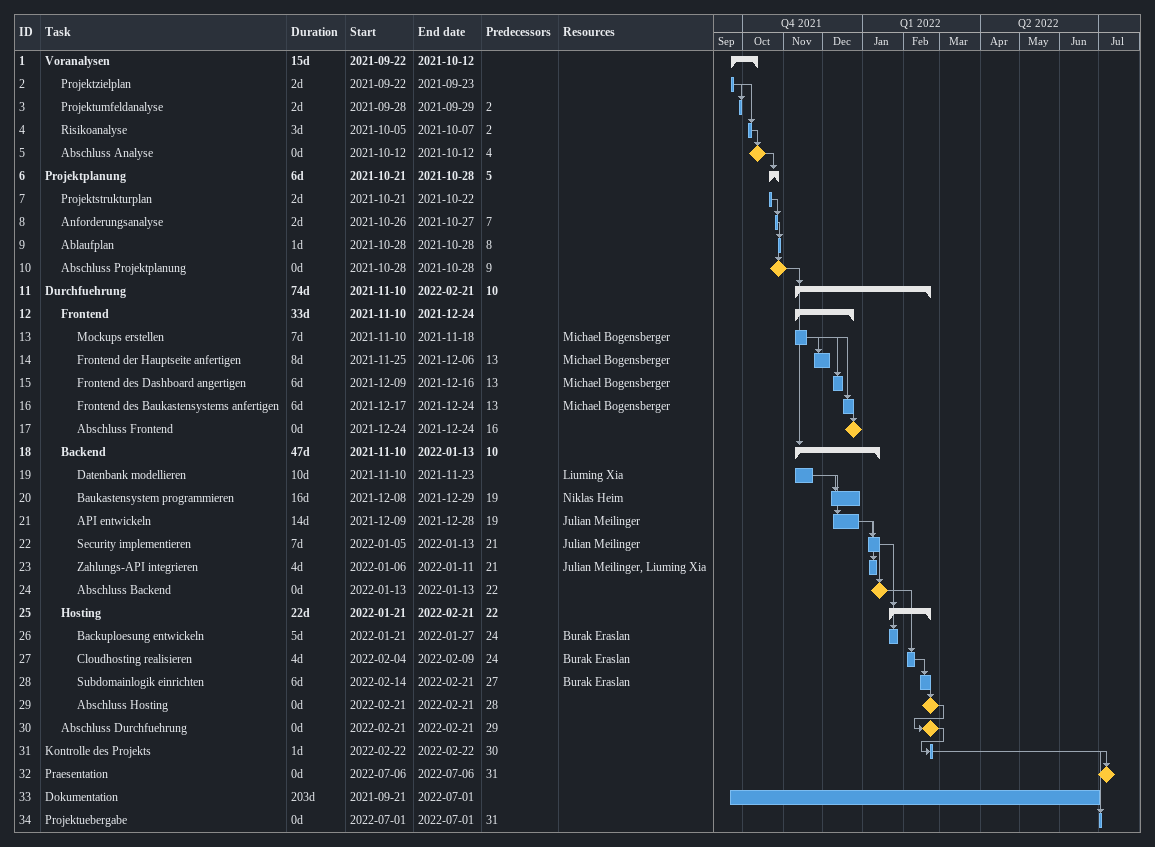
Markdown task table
| ID | Level | Task | Duration | Start | Finish | Predecessors | Resources |
|---|---|---|---|---|---|---|---|
| 1 | 1 | **Voranalysen** | 15d | 2021-09-22 | 2021-10-12 |  |  |
| 2 | 2 | Projektzielplan | 2d | 2021-09-22 | 2021-09-23 |  |  |
| 3 | 2 | Projektumfeldanalyse | 2d | 2021-09-28 | 2021-09-29 | 2 |  |
| 4 | 2 | Risikoanalyse | 3d | 2021-10-05 | 2021-10-07 | 2 |  |
| 5 | 2 | Abschluss Analyse | 0d | 2021-10-12 | 2021-10-12 | 4 |  |
| 6 | 1 | **Projektplanung** | 6d | 2021-10-21 | 2021-10-28 | 5 |  |
| 7 | 2 | Projektstrukturplan | 2d | 2021-10-21 | 2021-10-22 |  |  |
| 8 | 2 | Anforderungsanalyse | 2d | 2021-10-26 | 2021-10-27 | 7 |  |
| 9 | 2 | Ablaufplan | 1d | 2021-10-28 | 2021-10-28 | 8 |  |
| 10 | 2 | Abschluss Projektplanung | 0d | 2021-10-28 | 2021-10-28 | 9 |  |
| 11 | 1 | **Durchfuehrung** | 74d | 2021-11-10 | 2022-02-21 | 10 |  |
| 12 | 2 | **Frontend** | 33d | 2021-11-10 | 2021-12-24 |  |  |
| 13 | 3 | Mockups erstellen | 7d | 2021-11-10 | 2021-11-18 |  | Michael Bogensberger |
| 14 | 3 | Frontend der Hauptseite anfertigen | 8d | 2021-11-25 | 2021-12-06 | 13 | Michael Bogensberger |
| 15 | 3 | Frontend des Dashboard angertigen | 6d | 2021-12-09 | 2021-12-16 | 13 | Michael Bogensberger |
| 16 | 3 | Frontend des Baukastensystems anfertigen | 6d | 2021-12-17 | 2021-12-24 | 13 | Michael Bogensberger |
| 17 | 3 | Abschluss Frontend | 0d | 2021-12-24 | 2021-12-24 | 16 |  |
| 18 | 2 | **Backend** | 47d | 2021-11-10 | 2022-01-13 | 10 |  |
| 19 | 3 | Datenbank modellieren | 10d | 2021-11-10 | 2021-11-23 |  | Liuming Xia |
| 20 | 3 | Baukastensystem programmieren | 16d | 2021-12-08 | 2021-12-29 | 19 | Niklas Heim |
| 21 | 3 | API entwickeln | 14d | 2021-12-09 | 2021-12-28 | 19 | Julian Meilinger |
| 22 | 3 | Security implementieren | 7d | 2022-01-05 | 2022-01-13 | 21 | Julian Meilinger |
| 23 | 3 | Zahlungs-API integrieren | 4d | 2022-01-06 | 2022-01-11 | 21 | Julian Meilinger, Liuming Xia |
| 24 | 3 | Abschluss Backend | 0d | 2022-01-13 | 2022-01-13 | 22 |  |
| 25 | 2 | **Hosting** | 22d | 2022-01-21 | 2022-02-21 | 22 |  |
| 26 | 3 | Backuploesung entwickeln | 5d | 2022-01-21 | 2022-01-27 | 24 | Burak Eraslan |
| 27 | 3 | Cloudhosting realisieren | 4d | 2022-02-04 | 2022-02-09 | 24 | Burak Eraslan |
| 28 | 3 | Subdomainlogik einrichten | 6d | 2022-02-14 | 2022-02-21 | 27 | Burak Eraslan |
| 29 | 3 | Abschluss Hosting | 0d | 2022-02-21 | 2022-02-21 | 28 |  |
| 30 | 2 | Abschluss Durchfuehrung | 0d | 2022-02-21 | 2022-02-21 | 29 |  |
| 31 | 1 | Kontrolle des Projekts | 1d | 2022-02-22 | 2022-02-22 | 30 |  |
| 32 | 1 | Praesentation | 0d | 2022-07-06 | 2022-07-06 | 31 |  |
| 33 | 1 | Dokumentation | 203d | 2021-09-21 | 2022-07-01 |  |  |
| 34 | 1 | Projektuebergabe | 0d | 2022-07-01 | 2022-07-01 | 31 |  |
